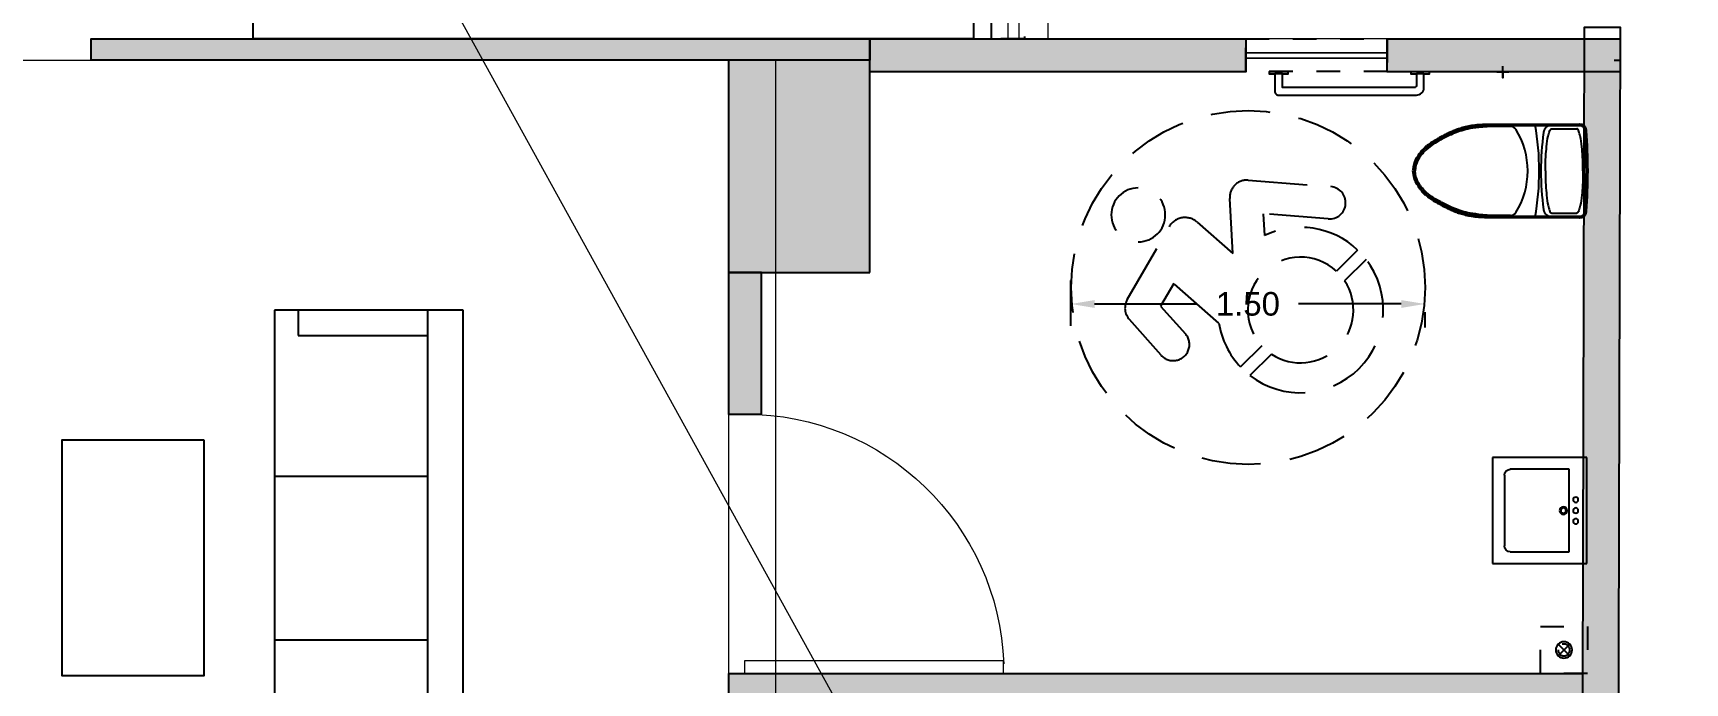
# Model space of a CAD drawing. Header units: metres. Extents: x -598 to 357, y -242 to 574.
# Drawn here: x -296.39 to -289.38, y 281.75 to 284.5 of the extents above; entities that cross this region are included whole.
import ezdxf

# ---------------------------------------------------------------- set-up
doc = ezdxf.new("R2010")
doc.units = ezdxf.units.M
doc.header["$PDMODE"] = 3
for name, pattern in [('xref_Nivel PB$0$DASHED2', [0.375, 0.25, -0.125]), ('xref_Nivel PB$0$HIDDEN2', [0.1875, 0.125, -0.0625]), ('xref_Nivel PB$0$xref_Nivel PB$0$HIDDEN2', [0.1875, 0.125, -0.0625]), ('xref_Nivel TIPICO$0$HIDDEN2', [0.1875, 0.125, -0.0625])]:
    doc.linetypes.add(name, pattern=pattern)
for name, color, linetype in [('000-GRADAS', 2, 'Continuous'), ('APTOS_SPZ_MCH_N2 MUNI$0$Muebles', 1, 'Continuous'), ('MINUSV', 7, 'Continuous'), ('xref_Nivel PB$0$A-artefactos', 8, 'Continuous'), ('xref_Nivel PB$0$D-dintel mamposteria', 1, 'Continuous'), ('xref_Nivel PB$0$H-hatch mamposteria', 8, 'Continuous'), ('xref_Nivel PB$0$M-minusvalidos', 8, 'Continuous'), ('xref_Nivel PB$0$M-muebles', 1, 'Continuous'), ('xref_Nivel PB$0$M-muro mamposteria', 5, 'Continuous'), ('xref_Nivel PB$0$R-reposadera', 1, 'Continuous'), ('xref_Nivel PB$0$V-vidrio', 1, 'Continuous'), ('xref_Nivel TIPICO$0$D-dintel mamposteria', 1, 'Continuous'), ('xref_Nivel TIPICO$0$H-hatch mamposteria', 8, 'Continuous'), ('xref_Nivel TIPICO$0$H-hatch tablayeso', 9, 'Continuous'), ('xref_Nivel TIPICO$0$M-muro tablayeso', 4, 'Continuous')]:
    doc.layers.add(name, color=color, linetype=linetype)
for name, color, linetype, lineweight in [('A-DOOR', 1, 'Continuous', 18), ('Muro Mamspoteria', 5, 'Continuous', 9), ('PARQUEOS', 252, 'Continuous', 0), ('xref_Nivel TIPICO$0$P-puerta', 1, 'Continuous', 18)]:
    doc.layers.add(name, color=color, linetype=linetype, lineweight=lineweight)
doc.styles.add('xref_Nivel PB$0$Standard', font='arial.ttf')
doc.dimstyles.new('xref_Nivel PB$0$Standard', dxfattribs={"dimtxt": 0.1, "dimasz": 0.1, "dimexe": 0.1, "dimexo": 0.0625, "dimgap": 0.09, "dimtad": 0, "dimtih": 1, "dimtoh": 1, "dimzin": 0, "dimdsep": 46, "dimtxsty": 'xref_Nivel PB$0$Standard', "dimcen": 0.09, "dimclrd": 1, "dimclre": 1, "dimclrt": 1, "dimadec": 0, "dimazin": 0, "dimtfac": 1, "dimtofl": 0, "dimtmove": 0, "dimatfit": 3, "dimfxl": 1, "dimtolj": 1, "dimtzin": 0, "dimarcsym": 0})

# ---------------------------------------------------------------- blocks, each defined once
blk = doc.blocks.new('columna')
at = {"true_color": 0x939598}
h = blk.add_hatch(color=252, dxfattribs=at)
h.dxf.hatch_style = 1
h.paths.add_polyline_path([(154.7475, 259.8959), (155.6475, 259.8959), (155.6475, 259.2959), (154.7475, 259.2959)])
at = {"color": 252, "true_color": 0x939598}
blk.add_lwpolyline([(154.7475, 259.8959), (155.6475, 259.8959), (155.6475, 259.2959), (154.7475, 259.2959), (154.7475, 259.8959)], dxfattribs=at)
blk = doc.blocks.new('*U388')
at = {"layer": 'xref_Nivel PB$0$H-hatch mamposteria', "transparency": 33554585}
h = blk.add_hatch(color=256, dxfattribs=at)
h.dxf.hatch_style = 1
h.paths.add_polyline_path([(600.7, 0), (600.7, 140), (0, 140), (0, 0)])
at = {"layer": 'xref_Nivel PB$0$M-muro mamposteria'}
blk.add_lwpolyline([(600.7, 0), (0, 0), (0, 140), (600.7, 140), (600.7, 0)], dxfattribs=at)
blk = doc.blocks.new('*U255')
at = {"layer": 'xref_Nivel PB$0$H-hatch mamposteria', "transparency": 33554585}
h = blk.add_hatch(color=256, dxfattribs=at)
h.dxf.hatch_style = 1
h.paths.add_polyline_path([(986.5, 0), (986.5, 140), (0, 140), (0, 0)])
at = {"layer": 'xref_Nivel PB$0$M-muro mamposteria'}
blk.add_lwpolyline([(986.5, 0), (0, 0), (0, 140), (986.5, 140), (986.5, 0)], dxfattribs=at)
blk = doc.blocks.new('xref_Nivel PB$0$L3')
at = {"layer": 'xref_Nivel PB$0$A-artefactos'}
for p, q in [((24.5796, 24.0767), (25.0296, 24.0767)), ((24.5796, 23.6767), (24.5796, 24.0767)), ((24.6546, 24.0267), (24.9546, 24.0267)), ((24.6546, 24.0267), (24.9546, 24.0267)), ((25.0296, 24.0767), (25.0296, 23.6767)), ((24.5796, 23.7517), (24.5796, 24.0017)), ((24.6296, 23.7517), (24.6296, 24.0017)), ((24.6296, 23.7517), (24.6296, 24.0017)), ((24.9796, 24.0017), (24.9796, 23.7517)), ((24.9796, 24.0017), (24.9796, 23.7517)), ((25.0296, 24.0017), (25.0296, 23.6767)), ((24.9796, 23.7517), (24.6296, 23.7517)), ((24.9796, 23.7517), (24.8832, 23.7517)), ((25.0296, 23.6767), (24.5796, 23.6767)), ((25.0296, 23.6767), (24.5796, 23.6767))]:
    blk.add_line(p, q, dxfattribs=at)
for centre, radius in [((24.7588, 23.7245), 0.0111), ((24.8046, 23.7766), 0.0161), ((24.8046, 23.7766), 0.0111), ((24.8046, 23.7245), 0.0111), ((24.8504, 23.7245), 0.0111)]:
    blk.add_circle(centre, radius, dxfattribs=at)
for centre, start, end in [((24.6546, 24.0017), 90, 180), ((24.6546, 24.0017), 90, 180), ((24.9546, 24.0017), 0, 90), ((24.9546, 24.0017), 0, 90)]:
    blk.add_arc(centre, 0.025, start, end, dxfattribs=at)
blk = doc.blocks.new('xref_Nivel PB$0$Toilet_Oval_17859 - MO- Inodoro-439146-NIVEL TIPICO 5 - 7  - AMOBLADO')
at = {"layer": 'xref_Nivel PB$0$A-artefactos', "lineweight": 50}
for p, q in [((-0.196, 0.4633), (-0.194, 0.0621)), ((0.194, 0.0621), (0.196, 0.4633))]:
    blk.add_line(p, q, dxfattribs=at)
at = {"layer": 'xref_Nivel PB$0$A-artefactos'}
for p, q in [((-0.1786, 0.3447), (-0.1786, 0.4512)), ((0.1786, 0.3447), (0.1786, 0.4512))]:
    blk.add_line(p, q, dxfattribs=at)
at = {"layer": 'xref_Nivel PB$0$A-artefactos', "lineweight": 25}
for p, q in [((-0.1887, 0.1708), (-0.1884, 0.0926)), ((0.1887, 0.1708), (0.1884, 0.0926))]:
    blk.add_line(p, q, dxfattribs=at)
at = {"layer": 'xref_Nivel PB$0$A-artefactos', "lineweight": 50}
for centre, radius, start, end in [((0, -1.9235), 2.4182, 90, 94.04533), ((0, -1.9235), 2.4182, 85.95467, 90), ((-0.1706, 0.4633), 0.0254, 90, 180), ((0.1706, 0.4633), 0.0254, 360, 90)]:
    blk.add_arc(centre, radius, start, end, dxfattribs=at)
at = {"layer": 'xref_Nivel PB$0$A-artefactos', "lineweight": 25}
for centre, radius, start, end in [((-0.1579, 0.3484), 0.0381, 180, 262.10458), ((0, 1.487), 1.1875, 262.10458, 277.89542), ((0.1579, 0.3484), 0.0381, 277.89542, 0), ((0, -0.0901), 0.3336, 58.03037, 121.96963), ((-0.1626, 0.1709), 0.0261, 122.44973, 180.22557), ((0.1626, 0.1709), 0.0261, 359.77443, 57.55027)]:
    blk.add_arc(centre, radius, start, end, dxfattribs=at)
at = {"layer": 'xref_Nivel PB$0$A-artefactos'}
blk.add_arc((0, -0.8197), 1.112, 79.84792, 100.15208, dxfattribs=at)
for points in [[(0, 0.4774), (-0.0484, 0.4774), (-0.1037, 0.4729), (-0.1428, 0.4681), (-0.1653, 0.461), (-0.1744, 0.4578), (-0.1786, 0.4531), (-0.1786, 0.4512)], [(0, 0.4774), (0.0484, 0.4774), (0.1037, 0.4729), (0.1428, 0.4681), (0.1653, 0.461), (0.1744, 0.4578), (0.1786, 0.4531), (0.1786, 0.4512)], [(0, 0.3185), (-0.0484, 0.3185), (-0.1037, 0.323), (-0.1428, 0.3278), (-0.1653, 0.3349), (-0.1744, 0.3381), (-0.1786, 0.3428), (-0.1786, 0.3447)], [(0, 0.3185), (0.0484, 0.3185), (0.1037, 0.323), (0.1428, 0.3278), (0.1653, 0.3349), (0.1744, 0.3381), (0.1786, 0.3428), (0.1786, 0.3447)]]:
    blk.add_open_spline(points, degree=3, knots=[0, 0, 0, 0, 0.1566407, 0.2861825, 0.3655305, 0.4088071, 0.4283279, 0.4283279, 0.4283279, 0.4283279], dxfattribs=at)
at = {"layer": 'xref_Nivel PB$0$A-artefactos', "lineweight": 25}
for points in [[(-0.1884, 0.0926), (-0.1844, 0.0317), (-0.1781, -0.0197), (-0.1546, -0.0809), (-0.1328, -0.1236), (-0.1143, -0.1557), (-0.0938, -0.1851), (-0.066, -0.2094), (-0.0504, -0.2203), (-0.0177, -0.234), (0, -0.2337)], [(0.1884, 0.0926), (0.1844, 0.0317), (0.1781, -0.0197), (0.1546, -0.0809), (0.1328, -0.1236), (0.1143, -0.1557), (0.0938, -0.1851), (0.066, -0.2094), (0.0504, -0.2203), (0.0177, -0.234), (0, -0.2337)]]:
    blk.add_open_spline(points, degree=3, knots=[0, 0, 0, 0, 0.19509, 0.375915, 0.540569, 0.672678, 0.792703, 0.893059, 0.993012, 1.071971, 1.071971, 1.071971, 1.071971], dxfattribs=at)
at = {"layer": 'xref_Nivel PB$0$A-artefactos', "lineweight": 50}
for points, knots in [([(-0.194, 0.0621), (-0.1937, 0.0503), (-0.1924, 0.028), (-0.189, 0.0038), (-0.1855, -0.0137), (-0.1826, -0.0259), (-0.1794, -0.0373), (-0.176, -0.048), (-0.1724, -0.0579), (-0.1688, -0.0672), (-0.165, -0.0758), (-0.1613, -0.084), (-0.1576, -0.0916), (-0.1529, -0.1013), (-0.1473, -0.1124), (-0.141, -0.1244), (-0.133, -0.1391), (-0.1251, -0.152), (-0.117, -0.1643), (-0.1107, -0.1733), (-0.1038, -0.1821), (-0.0962, -0.1908), (-0.0878, -0.1992), (-0.0783, -0.2075), (-0.0677, -0.2156), (-0.0585, -0.2217), (-0.0519, -0.2254), (-0.0482, -0.2275), (-0.0454, -0.2289), (-0.0426, -0.2302), (-0.0399, -0.2315), (-0.0376, -0.2325), (-0.0356, -0.2332), (-0.0335, -0.2339), (-0.0309, -0.2348), (-0.0276, -0.2357), (-0.0241, -0.2366), (-0.0201, -0.2374), (-0.0156, -0.2381), (-0.0092, -0.2391), (-0.0038, -0.2397), (0, -0.24)], [0, 0, 0, 0, 0.041667, 0.083333, 0.104167, 0.125, 0.145833, 0.166667, 0.1875, 0.208333, 0.229167, 0.25, 0.270833, 0.291667, 0.333333, 0.375, 0.416667, 0.5, 0.541667, 0.583333, 0.625, 0.666667, 0.708333, 0.75, 0.791667, 0.833333, 0.854167, 0.864583, 0.875, 0.885417, 0.895833, 0.90625, 0.911458, 0.916667, 0.927083, 0.9375, 0.947917, 0.958333, 0.96875, 0.979167, 1, 1, 1, 1]), ([(0, -0.24), (0.0038, -0.2397), (0.0092, -0.2391), (0.0156, -0.2381), (0.0201, -0.2374), (0.0241, -0.2366), (0.0276, -0.2357), (0.0309, -0.2348), (0.0341, -0.2338), (0.0371, -0.2327), (0.0399, -0.2315), (0.0426, -0.2302), (0.0454, -0.2289), (0.0482, -0.2275), (0.0519, -0.2254), (0.0585, -0.2217), (0.0677, -0.2156), (0.0783, -0.2075), (0.0878, -0.1992), (0.0962, -0.1908), (0.1038, -0.1821), (0.1107, -0.1733), (0.117, -0.1643), (0.1251, -0.152), (0.133, -0.1391), (0.141, -0.1244), (0.1473, -0.1124), (0.1529, -0.1013), (0.1576, -0.0916), (0.1613, -0.084), (0.165, -0.0758), (0.1688, -0.0672), (0.1724, -0.0579), (0.176, -0.048), (0.1794, -0.0373), (0.1826, -0.0259), (0.1855, -0.0137), (0.189, 0.0038), (0.1924, 0.028), (0.1937, 0.0503), (0.194, 0.0621)], [0, 0, 0, 0, 0.020833, 0.03125, 0.041667, 0.052083, 0.0625, 0.072917, 0.083333, 0.09375, 0.104167, 0.114583, 0.125, 0.135417, 0.145833, 0.166667, 0.208333, 0.25, 0.291667, 0.333333, 0.375, 0.416667, 0.458333, 0.5, 0.583333, 0.625, 0.666667, 0.708333, 0.729167, 0.75, 0.770833, 0.791667, 0.8125, 0.833333, 0.854167, 0.875, 0.895833, 0.916667, 0.958333, 1, 1, 1, 1])]:
    blk.add_open_spline(points, degree=3, knots=knots, dxfattribs=at)
blk = doc.blocks.new('xref_Nivel PB$0$BARRA APOYO ANGULAR RECTA - PLANTA')
at = {"layer": 'Defpoints'}
blk.add_lwpolyline([(-0.025, 0), (0.025, 0), (0, 0), (0, -0.025), (0, 0.025)], dxfattribs=at)
at = {"layer": 'xref_Nivel PB$0$M-minusvalidos', "color": 0}
for p, q in [((-0.934, -0.008), (-0.966, -0.008)), ((-0.334, -0.008), (-0.366, -0.008))]:
    blk.add_line(p, q, dxfattribs=at)
blk.add_lwpolyline([(-0.31, 0), (-0.39, 0), (-0.39, -0.008), (-0.366, -0.008), (-0.366, -0.058, -0.414214), (-0.374, -0.066), (-0.934, -0.066), (-0.934, -0.008), (-0.91, -0.008), (-0.91, 0), (-0.99, 0), (-0.99, -0.008), (-0.966, -0.008), (-0.966, -0.082, 0.414214), (-0.95, -0.098), (-0.366, -0.098, 0.414214), (-0.334, -0.066), (-0.334, -0.008), (-0.31, -0.008), (-0.31, 0)], format="xyb", dxfattribs=at)
blk = doc.blocks.new('*D254')
at = {"layer": 'Defpoints', "color": 0, "transparency": 16777216}
for p in [(-291.9871, 283.3561), (-290.4871, 283.3841), (-291.9871, 283.2009)]:
    blk.add_point(p, dxfattribs=at)
at = {"layer": 'xref_Nivel PB$0$M-minusvalidos', "color": 1, "lineweight": -2, "transparency": 16777216}
for p, q in [((-291.9871, 283.2634), (-291.9871, 283.4561)), ((-291.8871, 283.3561), (-291.4521, 283.3561)), ((-290.5871, 283.3561), (-291.0221, 283.3561)), ((-290.4871, 283.3216), (-290.4871, 283.2561))]:
    blk.add_line(p, q, dxfattribs=at)
at = {"layer": 'xref_Nivel PB$0$M-minusvalidos', "color": 1, "transparency": 16777216}
for points in [[(-291.8871, 283.3727), (-291.8871, 283.3394), (-291.9871, 283.3561)], [(-290.5871, 283.3727), (-290.5871, 283.3394), (-290.4871, 283.3561)]]:
    blk.add_solid(points, dxfattribs=at)
at = {"layer": 'xref_Nivel PB$0$M-minusvalidos', "color": 1, "transparency": 16777216, "insert": (-291.2371, 283.3561), "char_height": 0.1, "attachment_point": 5, "style": 'xref_Nivel PB$0$Standard'}
blk.add_mtext('\\A1;1.50', dxfattribs=at)
blk = doc.blocks.new('xref_Nivel PB$0$Reposadera')
at = {"layer": 'Defpoints'}
for p, q in [((0.0246, 0.0246), (-0.0246, -0.0246)), ((0.0246, -0.0246), (-0.0246, 0.0246))]:
    blk.add_line(p, q, dxfattribs=at)
at = {"layer": 'xref_Nivel PB$0$R-reposadera', "color": 8, "linetype": 'xref_Nivel PB$0$HIDDEN2', "ltscale": 0.07}
blk.add_lwpolyline([(0.1, -0.1), (0.1, 0.1), (-0.1, 0.1), (-0.1, -0.1)], close=True, dxfattribs=at)
at = {"layer": 'xref_Nivel PB$0$R-reposadera'}
blk.add_circle((0, 0), 0.0347, dxfattribs=at)
at = {"layer": 'xref_Nivel PB$0$R-reposadera', "linetype": 'xref_Nivel PB$0$HIDDEN2'}
blk.add_circle((0, 0), 0.025, dxfattribs=at)
blk = doc.blocks.new('xref_Nivel PB$0$Minusvalidos')
at = {"layer": 'xref_Nivel PB$0$M-minusvalidos', "linetype": 'xref_Nivel PB$0$DASHED2'}
for points in [[(0.289, 0.6878, 1), (0.5177, 0.6878, 1)], [(0.523, -0.1278, -1), (0.3862, -0.1171), (0.4077, 0.1588), (0.3154, 0.1535, -0.312839), (0.2543, -0.2416), (0.1646, -0.1519, 0.960656), (-0.1519, 0.1646), (-0.2416, 0.2543, -0.151559), (-0.0552, 0.3464), (0.1128, 0.5377), (0.0167, 0.593), (-0.1005, 0.4884, -1), (-0.1918, 0.5907), (-0.0405, 0.7257, -0.323153), (0.0446, 0.7345), (0.3528, 0.5573, -0.473692), (0.3725, 0.4382), (0.2398, 0.2871), (0.4731, 0.3004, -0.454189), (0.5502, 0.2217)], [(0.2147, -0.2774), (0.1239, -0.1866, -0.818223), (-0.1866, 0.1239), (-0.2774, 0.2147, 0.880646)]]:
    blk.add_lwpolyline(points, format="xyb", close=True, dxfattribs=at)
blk.add_circle((0.0951, 0.2221), 0.75, dxfattribs=at)
blk = doc.blocks.new('*U391')
at = {"layer": 'xref_Nivel TIPICO$0$H-hatch tablayeso', "transparency": 33554559}
h = blk.add_hatch(color=256, dxfattribs=at)
h.dxf.hatch_style = 1
h.paths.add_polyline_path([(0, 90), (0, 0), (3300, 0), (3300, 90)])
at = {"layer": 'xref_Nivel TIPICO$0$M-muro tablayeso'}
blk.add_lwpolyline([(3300, 0), (0, 0), (0, 90), (3300, 90), (3300, 0)], dxfattribs=at)
blk = doc.blocks.new('*U403')
at = {"layer": 'xref_Nivel TIPICO$0$D-dintel mamposteria', "linetype": 'xref_Nivel TIPICO$0$HIDDEN2', "ltscale": 0.5}
blk.add_lwpolyline([(0.14, 0), (0, 0), (0, 3.2103), (0.14, 3.2103)], close=True, dxfattribs=at)
blk = doc.blocks.new('*U240')
at = {"layer": 'xref_Nivel PB$0$D-dintel mamposteria', "linetype": 'xref_Nivel PB$0$xref_Nivel PB$0$HIDDEN2', "ltscale": 0.5}
blk.add_lwpolyline([(0.138, 0), (0, 0), (0, 0.6), (0.138, 0.6)], close=True, dxfattribs=at)
blk = doc.blocks.new('*U402')
at = {"layer": 'xref_Nivel PB$0$H-hatch mamposteria', "transparency": 33554585}
h = blk.add_hatch(color=256, dxfattribs=at)
h.dxf.hatch_style = 1
h.paths.add_polyline_path([(1592.4, 0), (1592.4, 140), (0, 140), (0, 0)])
at = {"layer": 'xref_Nivel PB$0$M-muro mamposteria'}
blk.add_lwpolyline([(1592.4, 0), (0, 0), (0, 140), (1592.4, 140), (1592.4, 0)], dxfattribs=at)
blk = doc.blocks.new('Familia Puertas - P-7-13066183-AMUEBLADAS N8 _18_34')
at = {"layer": 'A-DOOR'}
for p, q in [((-0.4492, 1), (-0.5, 1)), ((-0.5, 1), (-0.5, 0)), ((-0.4492, 0), (-0.4492, 1)), ((-0.5, 0), (-0.4492, 0))]:
    blk.add_line(p, q, dxfattribs=at)
at = {"layer": 'A-DOOR', "color": 8, "true_color": 0x808080}
blk.add_arc((-0.4972, 0.0006), 1.0022, 359.96451, 87.98542, dxfattribs=at)
blk = doc.blocks.new('*U390')
at = {"layer": 'xref_Nivel PB$0$H-hatch mamposteria', "transparency": 33554585}
h = blk.add_hatch(color=256, dxfattribs=at)
h.dxf.hatch_style = 1
h.paths.add_polyline_path([(3621, 0), (3621, 139.3), (0, 139.3), (0, 0)])
at = {"layer": 'xref_Nivel PB$0$M-muro mamposteria'}
blk.add_lwpolyline([(3621, 0), (0, 0), (0, 139.3), (3621, 139.3), (3621, 0)], dxfattribs=at)
blk = doc.blocks.new('xref_Nivel PB$0$sssa')
at = {"layer": 'xref_Nivel PB$0$M-muebles'}
for p, q in [((-1.0193, 0.5362), (1.0807, 0.5362)), ((-1.0193, -0.2638), (-1.0193, 0.5362)), ((1.0807, 0.5362), (1.0807, -0.2638)), ((-0.9126, 0.3862), (-1.0193, 0.3862)), ((-1.0193, 0.3862), (1.0807, 0.3862)), ((-0.9126, -0.1638), (-0.9126, 0.3862)), ((-0.316, -0.2638), (-0.316, 0.3862)), ((0.3774, -0.2638), (0.3774, 0.3862)), ((0.974, -0.1638), (0.974, 0.3862)), ((1.0807, 0.3862), (1.0807, -0.1638)), ((-1.0193, -0.1638), (-0.9126, -0.1638)), ((1.0807, -0.1638), (0.974, -0.1638)), ((1.0807, -0.2638), (-1.0193, -0.2638))]:
    blk.add_line(p, q, dxfattribs=at)

msp = doc.modelspace()

# ---------------------------------------------------------------- hatches: boundary and pattern name
at = {"layer": 'xref_Nivel TIPICO$0$H-hatch mamposteria', "transparency": 33554585}
h = msp.add_hatch(color=256, dxfattribs=at)
h.dxf.hatch_style = 1
h.paths.add_polyline_path([(-289.6602, 284.3896), (-289.8106, 284.3896), (-289.8348, 275.0136), (-289.6848, 275.0136)])

# ---------------------------------------------------------------- linework, layer by layer
at = {"layer": '000-GRADAS', "color": 5}
for points in [[(-289.8348, 275.0136), (-289.8102, 284.5296), (-289.6598, 284.5296), (-289.6848, 275.0136), (-289.8348, 275.0136)], [(-289.6848, 284.3896), (-289.6602, 284.3896)]]:
    msp.add_lwpolyline(points, dxfattribs=at)
at = {"layer": 'APTOS_SPZ_MCH_N2 MUNI$0$Muebles'}
for points in [[(-295.4523, 285.0796), (-292.4006, 285.0796), (-292.4006, 284.4796), (-295.4523, 284.4796), (-295.4523, 285.0796)], [(-295.6622, 282.7796), (-295.6622, 281.7796), (-296.2622, 281.7796), (-296.2622, 282.7796), (-295.6622, 282.7796)]]:
    msp.add_lwpolyline(points, dxfattribs=at)
at = {"layer": 'Muro Mamspoteria'}
msp.add_line((-322.9913, 336.0879), (-282.2771, 262.2641), dxfattribs=at)
for points in [[(-293.2387, 275.0136), (-301.5387, 275.0136), (-301.5387, 284.3896), (-293.2387, 284.3896)], [(-293.4387, 276.4321), (-298.9787, 276.4321), (-298.9787, 284.3896), (-293.4387, 284.3896)]]:
    msp.add_lwpolyline(points, close=True, dxfattribs=at)
at = {"layer": 'PARQUEOS'}
msp.add_lwpolyline([(-307.1387, 275.0136), (-289.6848, 275.0136), (-289.6598, 284.4796), (-292.0834, 284.4796), (-292.0834, 289.1277), (-289.7978, 289.1277), (-289.6478, 289.1277), (-289.6478, 299.5071), (-292.6502, 299.5072), (-292.6502, 315.2191), (-307.1387, 315.2191), (-307.1387, 275.0136)], dxfattribs=at)
at = {"layer": 'xref_Nivel PB$0$M-muebles'}
msp.add_line((-293.4387, 284.3896), (-295.6387, 284.3896), dxfattribs=at)
at = {"layer": 'xref_Nivel PB$0$V-vidrio'}
msp.add_lwpolyline([(-290.6463, 284.3974), (-291.2463, 284.3982), (-291.2463, 284.4221), (-290.6463, 284.4213)], close=True, dxfattribs=at)
at = {"layer": 'xref_Nivel TIPICO$0$P-puerta'}
msp.add_lwpolyline([(-292.2526, 286.1598), (-292.2076, 286.1598), (-292.2076, 284.4796), (-292.2526, 284.4796), (-292.2526, 287.69)], dxfattribs=at)

# ---------------------------------------------------------------- block references
at = {"layer": 'MINUSV', "xscale": -1, "rotation": 270}
msp.add_blockref('columna', (-552.7346, 128.7422), dxfattribs=at)
at = {"layer": 'Muro Mamspoteria', "lineweight": 0, "rotation": 180}
msp.add_blockref('*U403', (-292.1834, 287.69), dxfattribs=at)
at = {"layer": 'Muro Mamspoteria', "lineweight": 0, "xscale": -1.094593358850586, "yscale": 1.094593358850586, "zscale": 1.094593358850586, "rotation": 270}
msp.add_blockref('Familia Puertas - P-7-13066183-AMUEBLADAS N8 _18_34', (-293.3687, 282.3363), dxfattribs=at)
at = {"layer": 'xref_Nivel PB$0$A-artefactos', "rotation": 270.0000000006113}
msp.add_blockref('xref_Nivel PB$0$Toilet_Oval_17859 - MO- Inodoro-439146-NIVEL TIPICO 5 - 7  - AMOBLADO', (-290.2945, 283.9201), dxfattribs=at)
at = {"layer": 'xref_Nivel PB$0$A-artefactos', "xscale": -1, "rotation": 90}
msp.add_blockref('xref_Nivel PB$0$L3', (-266.1232, 307.2851), dxfattribs=at)
at = {"layer": 'xref_Nivel PB$0$D-dintel mamposteria', "rotation": 89.99999999999999}
msp.add_blockref('*U240', (-290.6463, 284.3416), dxfattribs=at)
at = {"layer": 'xref_Nivel PB$0$M-minusvalidos'}
msp.add_blockref('xref_Nivel PB$0$BARRA APOYO ANGULAR RECTA - PLANTA', (-290.1568, 284.3396), dxfattribs=at)
at = {"layer": 'xref_Nivel PB$0$M-minusvalidos', "rotation": 90}
msp.add_blockref('xref_Nivel PB$0$Minusvalidos', (-291.0137, 283.3306), dxfattribs=at)
at = {"layer": 'xref_Nivel PB$0$M-muebles', "xscale": -1, "rotation": 270.0000000000001}
msp.add_blockref('xref_Nivel PB$0$sssa', (-295.0984, 282.2489), dxfattribs=at)
at = {"layer": 'xref_Nivel PB$0$M-muro mamposteria', "yscale": 0.001000000000000001, "zscale": 0.001000000000000001}
for name, p, xscale, rotation in [('*U402', (-291.2463, 284.4796), 0.001000000000000001, 180), ('*U255', (-289.6598, 284.4796), 0.001000000000000001, 180), ('*U388', (-293.2987, 283.4896), -0.001000000000000001, 90)]:
    msp.add_blockref(name, p, dxfattribs=dict(at, xscale=xscale, rotation=rotation))
at = {"layer": 'xref_Nivel PB$0$M-muro mamposteria', "xscale": -0.001000000000000001, "yscale": 0.001000000000000001, "zscale": 0.001000000000000001}
msp.add_blockref('*U390', (-289.8176, 281.6497), dxfattribs=at)
at = {"layer": 'xref_Nivel PB$0$R-reposadera', "xscale": -1}
msp.add_blockref('xref_Nivel PB$0$Reposadera', (-289.8975, 281.8897), dxfattribs=at)
at = {"layer": 'xref_Nivel TIPICO$0$M-muro tablayeso', "xscale": 0.001, "yscale": 0.001, "zscale": 0.001}
msp.add_blockref('*U391', (-296.1387, 284.3896), dxfattribs=at)

# ---------------------------------------------------------------- dimensions: what is measured, and where the dimension line sits
at = {"layer": 'xref_Nivel PB$0$M-minusvalidos'}
dim = msp.add_linear_dim(base=(-291.9871, 283.3561), p1=(-290.4871, 283.3841), p2=(-291.9871, 283.2009), dimstyle='xref_Nivel PB$0$Standard', dxfattribs=at)
dim.commit()
dim.dimension.update_dxf_attribs({"geometry": '*D254', "text_midpoint": (-291.2371, 283.3561)})

doc.saveas('drawing.dxf')
